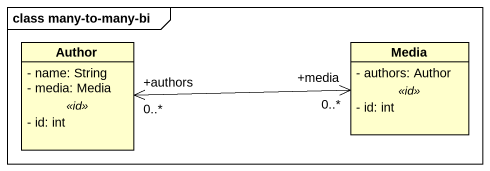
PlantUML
@startuml
mainframe class many-to-many-bi
hide circle
hide empty members
skinparam classAttributeIconSize 0
class Author {
  - name: String
  - media: Media
  .. <<id>> ..
  - id: int
}
class Media {
  - authors: Author
  .. <<id>> ..
  - id: int
}
Author "+authors\n0..*" <-right-> "+media\n0..*" Media
@enduml
